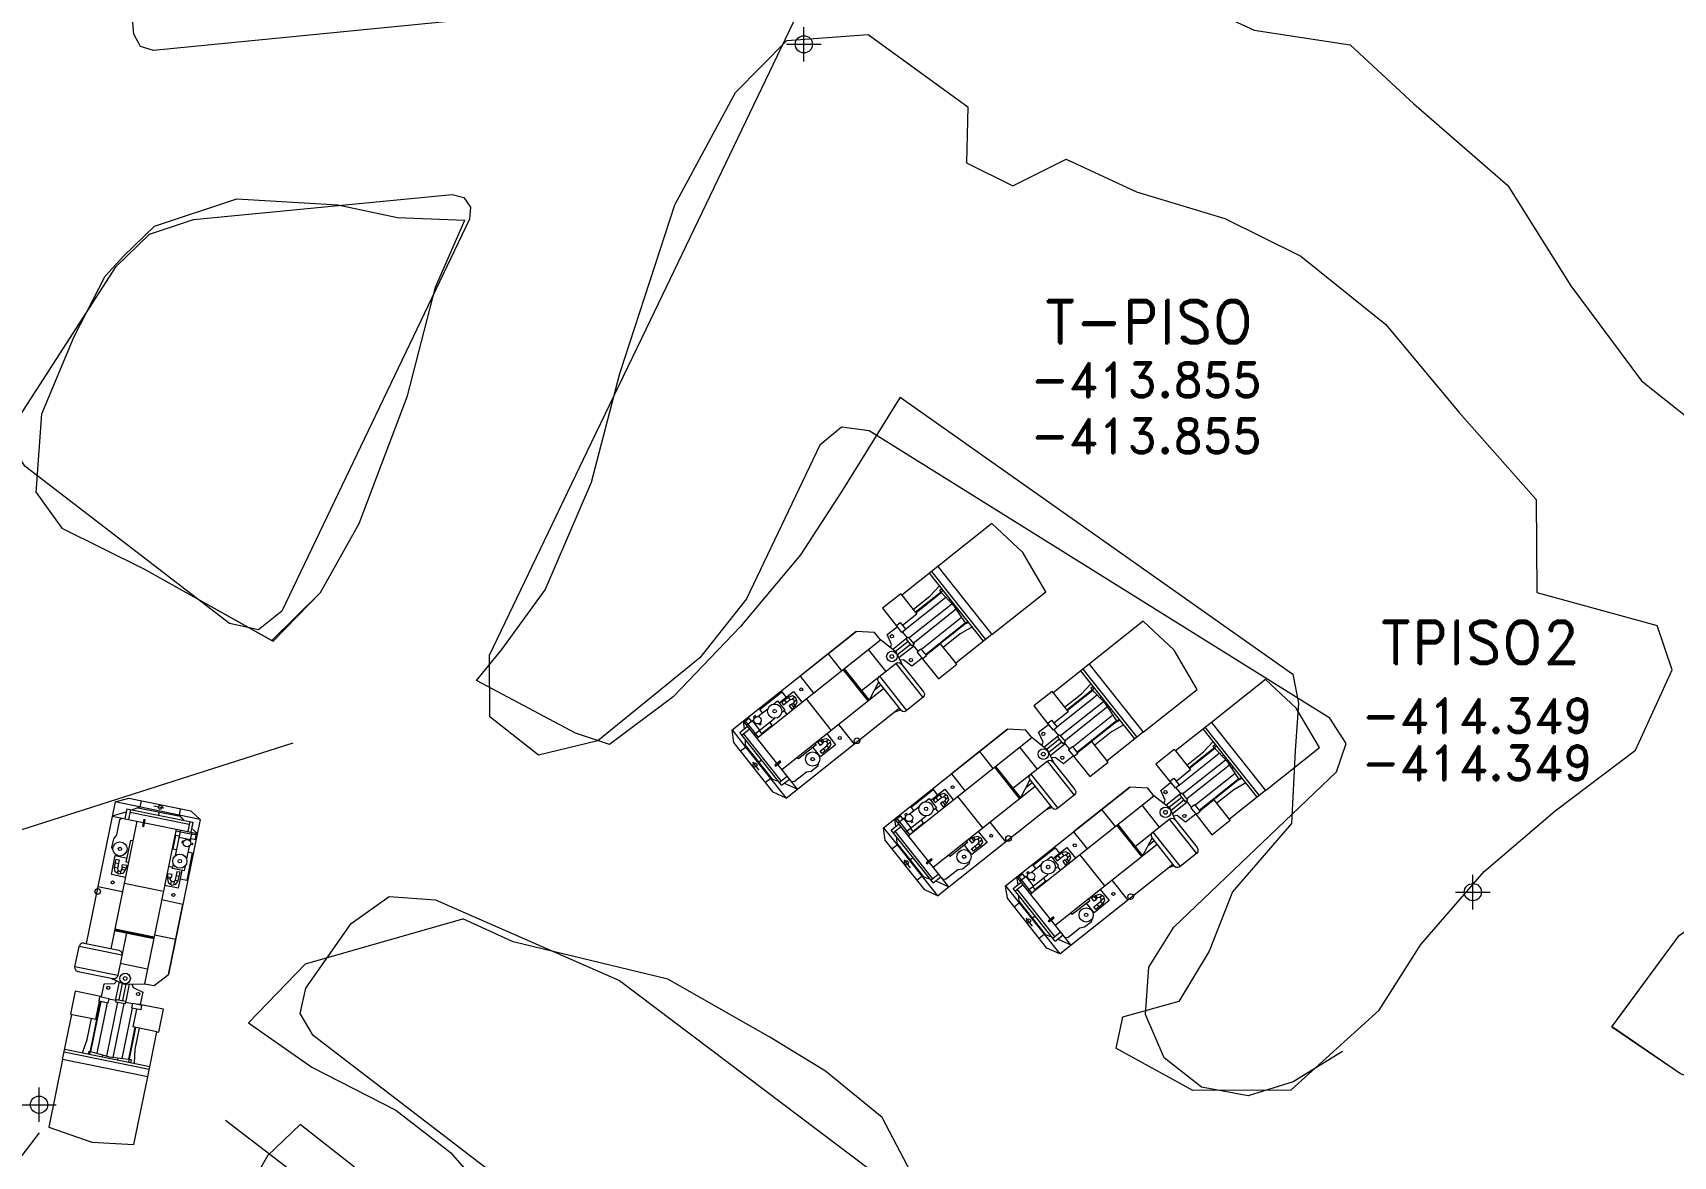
# Model space of a CAD drawing. Extents: x -47776 to 11079, y 0 to 10209.
# Drawn here: x 10656.77 to 10704.34, y 9805 to 9837.57 of the extents above; entities that cross this region are included whole.
import ezdxf
from ezdxf.enums import TextEntityAlignment as Align

# ---------------------------------------------------------------- set-up
doc = ezdxf.new("R2010")
doc.units = 0
doc.header["$MEASUREMENT"] = 0
doc.header["$PDMODE"] = 34
doc.header["$PDSIZE"] = 0.5
for name, color, linetype in [('CF-480-7855-EW-SCR', 226, 'Continuous'), ('PROYECTOS', 7, 'Continuous'), ('SCOPP-', 5, 'Continuous'), ('TALLER-480-6-FIC', 5, 'Continuous'), ('TALLER-480-6-SCR', 4, 'Continuous')]:
    doc.layers.add(name, color=color, linetype=linetype)
doc.styles.add('ROMAND', font='ROMAND.SHX')
doc.styles.add('ROMANS', font='ROMANS.SHX', dxfattribs={"width": 2.5})

# ---------------------------------------------------------------- blocks, each defined once
blk = doc.blocks.new('F2')
at = {"lineweight": 0}
blk.add_point((0, 0), dxfattribs=at)
at = {"lineweight": 0, "style": 'ROMAND'}
for tag, height, p in [('NOMBRE', 1.25, (0.201, 6.617)), ('CIELO', 1, (0.136, 4.616)), ('PISO', 1, (0.136, 3.247))]:
    blk.add_attdef(tag, text='', height=height, dxfattribs=at).set_placement(p, align=Align.CENTER)
at = {"lineweight": 0, "style": 'ROMANS', "flags": 1}
for tag, p in [('MINA', (-0.074, -3.255)), ('LOCALIZACION', (-0.074, -4.928)), ('ESTRUCTURA', (-0.074, -6.618)), ('NIVEL', (-0.074, -8.29)), ('OBRA', (-0.074, -10.121)), ('FECHA', (-0.074, -11.793)), ('ATRAS', (-0.074, -13.483)), ('TOPOGRAFO', (2.675, -15.297))]:
    blk.add_attdef(tag, text='', height=1.25, dxfattribs=at).set_placement(p, align=Align.CENTER)

msp = doc.modelspace()

# ---------------------------------------------------------------- linework, layer by layer
at = {"layer": 'CF-480-7855-EW-SCR', "color": 5, "linetype": 'Continuous', "lineweight": 0, "elevation": -411.022, "flags": 128}
msp.add_lwpolyline([(10683.883, 9835.416), (10683.845, 9833.797), (10685.187, 9833.127), (10686.738, 9833.902)], dxfattribs=at)
at = {"layer": 'CF-480-7855-EW-SCR', "color": 5, "linetype": 'Continuous', "lineweight": 0}
for points in [[(10689.417, 9838.929, -410.886), (10692.193, 9837.646, -410.666), (10694.978, 9837.222, -410.833), (10696.819, 9835.507, -410.6), (10699.549, 9833.143, -410.296), (10701.376, 9830.231, -410.382)], [(10689.417, 9838.929, -414.886), (10692.193, 9837.646, -414.666), (10694.978, 9837.222, -414.933), (10696.819, 9835.507, -414.7), (10699.549, 9833.143, -414.696), (10701.376, 9830.231, -414.882)], [(10680.996, 9837.516, -415.008), (10683.883, 9835.416, -415.022)], [(10680.996, 9837.516, -411.408), (10683.883, 9835.416, -411.022)], [(10686.738, 9833.902, -410.827), (10688.773, 9832.961, -410.666), (10691.341, 9832.183, -410.833), (10693.545, 9831.088, -410.6), (10696.012, 9829.11, -410.534)], [(10686.738, 9833.902, -414.827), (10688.773, 9832.961, -414.666), (10691.341, 9832.183, -414.933), (10693.545, 9831.088, -414.7), (10696.012, 9829.11, -414.734)], [(10701.376, 9830.231, -414.882), (10703.421, 9827.479, -415.034), (10704.839, 9826.353, -415.216), (10707.466, 9824.421, -415.263)], [(10701.376, 9830.231, -410.382), (10703.421, 9827.479, -411.234), (10704.839, 9826.353, -411.416), (10707.466, 9824.421, -410.963)], [(10696.012, 9829.11, -414.734), (10698.122, 9826.567, -414.882), (10700.366, 9824.039, -415.034), (10700.39, 9821.343, -415.216), (10703.88, 9820.384, -415.263)], [(10696.012, 9829.11, -410.534), (10698.122, 9826.567, -410.382), (10700.366, 9824.039, -411.234), (10700.39, 9821.343, -411.416), (10703.88, 9820.384, -410.963)], [(10693.253, 9806.919, -410.494), (10695.818, 9809.235, -410.833), (10697.023, 9811.139, -411.155), (10698.864, 9813.253, -411.212), (10700.916, 9815.012, -410.862), (10703.25, 9816.771, -411.224), (10704.314, 9819.099, -411.358), (10703.88, 9820.384, -410.963), (10703.88, 9820.384, -410.963)], [(10693.253, 9806.919, -415.494), (10695.818, 9809.235, -415.233), (10697.023, 9811.139, -415.355), (10698.864, 9813.253, -415.412), (10700.916, 9815.012, -415.562), (10703.25, 9816.771, -415.724), (10704.314, 9819.099, -415.758), (10703.88, 9820.384, -415.263), (10703.88, 9820.384, -415.263), (10703.88, 9820.384, -415.263)], [(10702.564, 9808.757, -413.145), (10704.513, 9811.397, -415.562), (10706.918, 9813.085, -415.724), (10708.969, 9814.42, -415.758), (10708.969, 9814.42, -415.758), (10708.969, 9814.42, -415.758)], [(10702.567, 9808.755, -408.85), (10702.571, 9808.759, -408.845), (10704.513, 9811.397, -410.862), (10706.918, 9813.085, -411.224), (10708.969, 9814.42, -411.358), (10708.969, 9814.42, -411.358), (10708.969, 9814.42, -411.358)], [(10702.564, 9808.757, -413.145), (10702.564, 9808.757, -413.145), (10704.554, 9807.4, -413.442), (10707.178, 9806.303, -413.575), (10710.205, 9805.743, -414.243), (10713.091, 9805.514, -414.288), (10715.315, 9805.909, -414.67), (10715.315, 9805.909, -414.67)], [(10702.571, 9808.759, -408.845), (10702.571, 9808.759, -408.845), (10704.554, 9807.4, -409.142), (10707.178, 9806.303, -409.775), (10710.205, 9805.743, -410.843), (10713.091, 9805.514, -410.688), (10715.315, 9805.909, -410.67), (10715.315, 9805.909, -410.67)]]:
    msp.add_polyline3d(points, dxfattribs=at)
at = {"layer": 'PROYECTOS', "color": 3, "linetype": 'Continuous', "lineweight": 0, "flags": 128}
for points in [[(10673.98, 9841.644), (10672.585, 9838.735), (10671.78, 9838.18), (10660.265, 9837.055), (10659.891, 9837.171), (10659.698, 9837.528), (10659.36, 9841.449), (10655.374, 9841.1), (10655.884, 9835.266), (10655.724, 9834.635), (10652.401, 9829.512), (10651.734, 9829.076), (10650.961, 9829.27), (10647.924, 9831.593), (10646.262, 9833.857), (10646.085, 9836.666), (10648.193, 9845.954), (10649.848, 9849.09), (10651.762, 9851.089), (10654.445, 9851.764), (10657.076, 9850.898)], [(10694.756, 9808.038), (10693.317, 9807.161), (10692.013, 9806.75), (10690.667, 9807.005), (10689.584, 9807.853), (10689.037, 9809.108), (10689.134, 9810.48), (10689.863, 9811.647), (10694.576, 9816.14), (10694.854, 9816.963), (10694.381, 9817.698), (10681.026, 9826.028), (10680.219, 9826.14), (10679.596, 9825.609), (10677.463, 9821.159), (10676.109, 9819.449), (10673.156, 9817.04), (10671.429, 9816.631), (10670.026, 9817.737), (10670.017, 9819.522), (10672.973, 9825.694), (10674.567, 9828.997), (10678.942, 9838.114)], [(10668.933, 9832.876), (10669.263, 9832.793), (10669.466, 9832.51), (10669.433, 9832.167), (10663.987, 9820.803), (10663.316, 9820.262), (10662.47, 9820.444), (10656.536, 9825), (10656.155, 9825.618), (10656.3, 9826.33), (10659.184, 9830.788), (10660.153, 9831.728), (10661.426, 9832.15), (10668.933, 9832.876)], [(10664.305, 9816.979), (10639.635, 9809.103)], [(10683.201, 9802.999), (10683.473, 9802.567), (10683.361, 9802.061), (10682.953, 9801.766), (10679.069, 9800.829), (10676.678, 9800.566), (10674.291, 9800.907), (10673.405, 9801.982), (10664.898, 9808.505), (10664.517, 9809.144), (10664.686, 9809.871), (10666, 9811.751), (10667.1, 9812.532), (10668.442, 9812.437), (10673.781, 9810.101), (10683.201, 9802.999)]]:
    msp.add_lwpolyline(points, dxfattribs=at)
at = {"layer": 'PROYECTOS', "color": 1, "linetype": 'Continuous', "lineweight": 0, "flags": 128}
msp.add_lwpolyline([(10651.489, 9798.539), (10656.964, 9805.682)], dxfattribs=at)
at = {"layer": 'SCOPP-', "color": 1, "linetype": 'Continuous', "lineweight": 0, "flags": 128}
for points in [[(10686.149, 9821.367), (10685.477, 9822.505), (10684.582, 9823.34), (10683.015, 9822.096), (10681.971, 9821.266), (10681.938, 9821.308), (10681.407, 9820.886), (10681.877, 9820.295), (10681.883, 9820.3), (10681.813, 9820.388), (10681.922, 9820.475), (10682.084, 9820.271), (10681.975, 9820.184), (10681.883, 9820.3)], [(10684.343, 9819.932), (10682.776, 9821.906)], [(10684.404, 9819.981), (10682.837, 9821.954)], [(10683.015, 9822.096), (10684.582, 9820.122), (10686.149, 9821.367)], [(10682.3, 9820.852), (10682.79, 9821.242), (10683.067, 9821.539)], [(10682.363, 9820.773), (10683.168, 9821.412)], [(10683.904, 9820.485), (10683.834, 9820.43), (10683.613, 9820.765), (10683.5, 9820.935), (10683.062, 9821.402), (10683.131, 9821.458)], [(10681.971, 9821.266), (10682.408, 9820.716), (10681.992, 9820.387)], [(10682.079, 9820.278), (10683.247, 9821.205)], [(10682.179, 9820.025), (10683.425, 9821.014)], [(10682.375, 9820.757), (10683.116, 9821.345)], [(10683.326, 9821.12), (10683.371, 9821.156)], [(10682.298, 9819.875), (10683.546, 9820.866)], [(10682.538, 9819.699), (10683.704, 9820.626)], [(10682.657, 9819.55), (10683.81, 9820.466)], [(10682.669, 9819.535), (10683.889, 9820.504)], [(10683.613, 9820.765), (10683.655, 9820.798)], [(10690.541, 9818.535), (10689.868, 9819.674), (10688.973, 9820.509), (10687.406, 9819.264), (10686.362, 9818.435), (10686.329, 9818.477), (10685.798, 9818.055), (10686.268, 9817.463), (10686.274, 9817.469), (10686.204, 9817.557), (10686.313, 9817.644), (10686.475, 9817.439), (10686.366, 9817.353), (10686.274, 9817.469)], [(10677.049, 9817.358), (10680.646, 9820.215)], [(10677.767, 9817.124), (10681.35, 9819.969)], [(10681.987, 9819.238), (10681.817, 9819.599), (10681.35, 9819.969), (10681.176, 9820.187), (10680.646, 9820.215), (10679.018, 9818.921)], [(10681.638, 9819.74), (10681.675, 9819.839), (10681.546, 9820.124), (10681.832, 9820.351)], [(10681.696, 9819.694), (10682.12, 9820.031)], [(10681.99, 9820.196), (10682.125, 9820.026), (10682.158, 9820.052), (10682.325, 9819.841), (10682.264, 9819.793), (10682.097, 9820.003), (10682.125, 9820.026)], [(10684.017, 9820.343), (10683.665, 9820.14), (10683.175, 9819.75)], [(10684.582, 9820.122), (10683.538, 9819.293)], [(10679.831, 9819.567), (10680.222, 9819.073)], [(10681.507, 9819.062), (10681.004, 9819.694)], [(10681.776, 9819.631), (10682.154, 9819.931), (10682.154, 9819.931)], [(10681.842, 9819.546), (10681.842, 9819.546), (10682.221, 9819.847)], [(10681.885, 9819.454), (10682.311, 9819.792)], [(10682.292, 9819.815), (10682.433, 9819.638)], [(10682.418, 9819.627), (10682.527, 9819.713), (10682.689, 9819.509), (10682.58, 9819.422), (10682.418, 9819.627)], [(10682.569, 9819.436), (10682.563, 9819.431), (10683.033, 9818.839), (10683.564, 9819.261), (10683.094, 9819.852), (10682.678, 9819.523)], [(10680.274, 9819.115), (10680.996, 9818.206)], [(10680.996, 9818.206), (10680.274, 9819.115)], [(10680.3, 9819.135), (10681.022, 9818.226)], [(10681.022, 9818.226), (10680.3, 9819.135)], [(10680.802, 9818.502), (10681.793, 9819.289), (10682.581, 9818.297)], [(10681.793, 9819.289), (10681.85, 9819.314), (10681.912, 9819.307), (10681.962, 9819.27)], [(10681.916, 9819.388), (10682.023, 9819.402), (10682.266, 9819.215), (10682.56, 9819.448)], [(10681.962, 9819.27), (10682.601, 9818.465)], [(10688.734, 9817.101), (10687.167, 9819.074)], [(10688.795, 9817.149), (10687.228, 9819.123)], [(10687.406, 9819.264), (10688.973, 9817.291), (10690.541, 9818.535)], [(10678.489, 9816.215), (10681.444, 9818.562)], [(10679.018, 9818.921), (10679.41, 9818.428)], [(10681.297, 9818.746), (10681.02, 9818.224)], [(10681.181, 9818.526), (10681.36, 9818.668)], [(10681.3, 9818.744), (10681.275, 9818.801), (10681.282, 9818.863), (10681.319, 9818.913)], [(10681.938, 9817.94), (10681.3, 9818.744)], [(10681.319, 9818.913), (10682.107, 9817.92)], [(10686.691, 9818.021), (10687.181, 9818.41), (10687.458, 9818.707)], [(10686.754, 9817.942), (10687.559, 9818.581)], [(10688.295, 9817.653), (10688.226, 9817.598), (10688.004, 9817.933), (10687.891, 9818.104), (10687.453, 9818.571), (10687.523, 9818.626)], [(10694.083, 9816.85), (10693.411, 9817.988), (10692.516, 9818.823), (10690.949, 9817.578), (10689.905, 9816.749), (10689.871, 9816.791), (10689.34, 9816.369), (10689.81, 9815.777), (10689.817, 9815.783), (10689.747, 9815.871), (10689.856, 9815.958), (10690.018, 9815.754), (10689.909, 9815.667), (10689.817, 9815.783)], [(10677.85, 9817.953), (10678.488, 9818.46), (10678.612, 9818.304)], [(10678.248, 9818.107), (10678.369, 9818.203), (10678.582, 9817.934), (10678.483, 9817.855)], [(10678.414, 9818.146), (10678.825, 9818.473), (10679.073, 9818.161)], [(10678.837, 9818.025), (10678.88, 9818.059), (10678.94, 9818.166), (10678.906, 9818.284), (10678.799, 9818.344), (10678.681, 9818.31), (10678.486, 9818.155), (10678.543, 9818.084)], [(10678.543, 9818.084), (10678.737, 9818.239), (10678.788, 9818.253), (10678.835, 9818.228), (10678.849, 9818.176), (10678.823, 9818.13), (10678.781, 9818.096)], [(10678.631, 9818.155), (10678.575, 9818.226)], [(10678.737, 9818.239), (10678.681, 9818.31)], [(10678.704, 9818.058), (10678.782, 9817.96), (10678.847, 9818.012), (10678.77, 9818.11), (10678.704, 9818.058)], [(10678.791, 9818.253), (10678.871, 9818.316)], [(10678.823, 9818.13), (10678.88, 9818.059)], [(10678.85, 9818.184), (10678.928, 9818.246)], [(10679.926, 9817.356), (10679.204, 9818.265)], [(10682.581, 9818.297), (10682.107, 9817.92)], [(10682.601, 9818.465), (10682.625, 9818.408), (10682.618, 9818.347), (10682.581, 9818.297)], [(10686.362, 9818.435), (10686.799, 9817.885), (10686.383, 9817.555)], [(10686.47, 9817.446), (10687.638, 9818.374)], [(10686.571, 9817.194), (10687.816, 9818.183)], [(10686.766, 9817.926), (10687.507, 9818.514)], [(10687.717, 9818.289), (10687.762, 9818.325)], [(10678.943, 9815.644), (10677.375, 9817.617)], [(10677.407, 9817.394), (10677.375, 9817.617)], [(10677.807, 9817.156), (10677.47, 9817.581), (10677.375, 9817.617)], [(10677.396, 9817.592), (10677.538, 9817.705)], [(10677.854, 9817.355), (10677.64, 9817.624), (10677.474, 9817.493)], [(10677.617, 9817.606), (10677.518, 9817.73)], [(10677.64, 9817.624), (10677.683, 9817.658)], [(10677.701, 9817.7), (10677.667, 9817.743), (10677.706, 9817.774), (10677.738, 9817.733)], [(10677.688, 9817.223), (10678.285, 9817.697)], [(10677.793, 9817.746), (10678.092, 9817.983)], [(10677.929, 9817.854), (10677.83, 9817.978)], [(10677.831, 9817.337), (10677.898, 9817.252), (10678.21, 9817.499), (10678.143, 9817.584)], [(10678.554, 9817.911), (10678.633, 9817.811)], [(10678.616, 9815.384), (10681.898, 9817.991)], [(10681.938, 9817.94), (10681.746, 9817.869)], [(10681.938, 9817.94), (10681.988, 9817.903), (10682.05, 9817.895), (10682.107, 9817.92)], [(10686.689, 9817.044), (10687.937, 9818.034)], [(10686.929, 9816.868), (10688.096, 9817.794)], [(10687.048, 9816.718), (10688.201, 9817.634)], [(10687.06, 9816.703), (10688.28, 9817.672)], [(10688.004, 9817.933), (10688.046, 9817.967)], [(10690.949, 9817.578), (10692.516, 9815.605), (10694.083, 9816.85)], [(10678.616, 9815.384), (10678.244, 9815.555), (10677.1, 9816.996), (10677.049, 9817.358), (10677.441, 9816.864), (10678.616, 9815.384)], [(10677.269, 9817.285), (10677.496, 9817.465)], [(10678.485, 9815.754), (10677.269, 9817.285)], [(10677.327, 9817.212), (10677.554, 9817.392)], [(10678.474, 9815.886), (10677.384, 9817.257)], [(10677.828, 9817.54), (10677.857, 9817.503), (10677.896, 9817.534), (10677.869, 9817.568)], [(10679.794, 9817.252), (10680.052, 9816.928), (10679.612, 9816.579), (10679.395, 9816.853)], [(10679.614, 9817.047), (10679.657, 9817.081), (10679.775, 9817.115), (10679.882, 9817.055), (10679.915, 9816.937), (10679.856, 9816.83), (10679.661, 9816.675), (10679.605, 9816.746)], [(10680.131, 9817.519), (10680.585, 9816.948)], [(10681.44, 9814.526), (10685.037, 9817.383)], [(10682.158, 9814.292), (10685.741, 9817.137)], [(10686.378, 9816.407), (10686.208, 9816.767), (10685.741, 9817.137), (10685.567, 9817.356), (10685.037, 9817.383), (10683.409, 9816.09)], [(10686.029, 9816.909), (10686.066, 9817.008), (10685.937, 9817.293), (10686.223, 9817.52)], [(10686.087, 9816.863), (10686.511, 9817.2)], [(10686.167, 9816.8), (10686.545, 9817.1), (10686.545, 9817.1)], [(10686.381, 9817.364), (10686.516, 9817.194), (10686.549, 9817.221), (10686.716, 9817.01), (10686.655, 9816.961), (10686.488, 9817.172), (10686.516, 9817.194)], [(10688.408, 9817.511), (10688.056, 9817.308), (10687.566, 9816.919)], [(10688.973, 9817.291), (10687.929, 9816.462)], [(10692.277, 9815.415), (10690.71, 9817.388)], [(10692.338, 9815.464), (10690.771, 9817.437)], [(10677.296, 9816.749), (10677.441, 9816.864)], [(10677.441, 9816.864), (10677.433, 9817.079)], [(10678.216, 9815.937), (10677.439, 9816.916)], [(10679.449, 9816.977), (10679.488, 9816.927), (10678.979, 9816.523), (10678.939, 9816.573)], [(10679.616, 9816.91), (10679.539, 9817.008), (10679.604, 9817.06), (10679.681, 9816.962), (10679.616, 9816.91)], [(10679.605, 9816.746), (10679.799, 9816.901), (10679.825, 9816.947), (10679.811, 9816.998), (10679.764, 9817.024), (10679.713, 9817.01), (10679.67, 9816.976)], [(10679.713, 9817.01), (10679.657, 9817.081)], [(10679.694, 9816.817), (10679.75, 9816.746)], [(10679.772, 9817.023), (10679.85, 9817.085)], [(10679.799, 9816.901), (10679.856, 9816.83)], [(10679.826, 9816.95), (10679.906, 9817.014)], [(10684.222, 9816.735), (10684.614, 9816.242)], [(10685.898, 9816.23), (10685.395, 9816.863)], [(10686.233, 9816.714), (10686.233, 9816.714), (10686.612, 9817.015)], [(10686.276, 9816.622), (10686.702, 9816.96)], [(10686.683, 9816.983), (10686.824, 9816.807)], [(10686.809, 9816.795), (10686.918, 9816.882), (10687.08, 9816.678), (10686.971, 9816.591), (10686.809, 9816.795)], [(10686.96, 9816.605), (10686.954, 9816.599), (10687.424, 9816.007), (10687.955, 9816.429), (10687.485, 9817.021), (10687.069, 9816.691)], [(10689.905, 9816.749), (10690.341, 9816.199), (10689.926, 9815.869)], [(10690.013, 9815.76), (10691.18, 9816.688)], [(10690.233, 9816.335), (10690.724, 9816.724), (10691.001, 9817.021)], [(10690.296, 9816.256), (10691.101, 9816.895)], [(10690.309, 9816.24), (10691.049, 9816.828)], [(10691.838, 9815.968), (10691.768, 9815.912), (10691.546, 9816.247), (10691.433, 9816.418), (10690.996, 9816.885), (10691.065, 9816.94)], [(10691.26, 9816.603), (10691.305, 9816.639)], [(10677.832, 9816.191), (10677.648, 9816.423)], [(10677.826, 9816.429), (10677.901, 9816.489)], [(10678.304, 9816.31), (10678.459, 9816.433), (10678.439, 9816.459), (10678.284, 9816.336), (10678.304, 9816.31)], [(10678.76, 9815.873), (10678.851, 9815.863), (10679.202, 9816.141), (10679.341, 9816.167), (10679.542, 9816.327), (10679.563, 9816.41)], [(10685.387, 9815.374), (10684.665, 9816.283)], [(10684.665, 9816.283), (10685.387, 9815.374)], [(10685.413, 9815.395), (10684.691, 9816.304)], [(10684.691, 9816.304), (10685.413, 9815.395)], [(10685.193, 9815.671), (10686.184, 9816.458), (10686.972, 9815.465)], [(10686.184, 9816.458), (10686.241, 9816.482), (10686.303, 9816.475), (10686.353, 9816.438)], [(10686.307, 9816.556), (10686.414, 9816.57), (10686.657, 9816.383), (10686.951, 9816.617)], [(10686.353, 9816.438), (10686.992, 9815.634)], [(10690.113, 9815.508), (10691.359, 9816.497)], [(10690.232, 9815.358), (10691.479, 9816.348)], [(10691.546, 9816.247), (10691.589, 9816.281)], [(10678.017, 9815.841), (10678.162, 9815.956)], [(10678.162, 9815.956), (10678.386, 9815.878)], [(10678.417, 9815.84), (10678.644, 9816.02)], [(10678.485, 9815.754), (10678.712, 9815.934)], [(10678.571, 9815.814), (10678.943, 9815.644)], [(10682.88, 9813.384), (10685.835, 9815.731)], [(10683.409, 9816.09), (10683.801, 9815.597)], [(10684.983, 9812.841), (10688.58, 9815.697)], [(10685.688, 9815.914), (10685.412, 9815.393)], [(10685.572, 9815.694), (10685.751, 9815.836)], [(10685.691, 9815.913), (10685.666, 9815.97), (10685.673, 9816.031), (10685.71, 9816.081)], [(10686.329, 9815.108), (10685.691, 9815.913)], [(10685.71, 9816.081), (10686.498, 9815.089)], [(10689.921, 9814.721), (10689.75, 9815.081), (10689.283, 9815.451), (10689.11, 9815.67), (10688.58, 9815.697), (10686.952, 9814.404)], [(10689.572, 9815.223), (10689.609, 9815.322), (10689.48, 9815.607), (10689.765, 9815.834)], [(10689.923, 9815.679), (10690.059, 9815.509), (10690.092, 9815.535), (10690.259, 9815.324), (10690.198, 9815.275), (10690.03, 9815.486), (10690.059, 9815.509)], [(10690.472, 9815.182), (10691.638, 9816.109)], [(10690.591, 9815.033), (10691.744, 9815.949)], [(10690.603, 9815.017), (10691.823, 9815.986)], [(10691.951, 9815.825), (10691.599, 9815.622), (10691.109, 9815.233)], [(10659.155, 9815.271), (10658.317, 9811.165)], [(10659.155, 9815.271), (10659.55, 9815.38), (10661.353, 9815.012), (10661.624, 9814.767), (10661.007, 9814.893), (10659.155, 9815.271)], [(10659.907, 9815.307), (10659.87, 9815.125)], [(10682.241, 9815.121), (10682.879, 9815.628), (10683.003, 9815.472)], [(10682.639, 9815.275), (10682.76, 9815.371), (10682.973, 9815.102), (10682.874, 9815.023)], [(10682.805, 9815.315), (10683.216, 9815.641), (10683.464, 9815.329)], [(10683.228, 9815.193), (10683.271, 9815.227), (10683.331, 9815.335), (10683.297, 9815.453), (10683.19, 9815.512), (10683.072, 9815.479), (10682.877, 9815.324), (10682.934, 9815.253)], [(10682.934, 9815.253), (10683.128, 9815.407), (10683.179, 9815.422), (10683.226, 9815.396), (10683.24, 9815.345), (10683.215, 9815.299), (10683.172, 9815.265)], [(10683.023, 9815.324), (10682.966, 9815.395)], [(10683.128, 9815.407), (10683.072, 9815.479)], [(10683.096, 9815.227), (10683.173, 9815.129), (10683.238, 9815.181), (10683.161, 9815.279), (10683.096, 9815.227)], [(10683.182, 9815.422), (10683.262, 9815.485)], [(10683.215, 9815.299), (10683.271, 9815.227)], [(10683.241, 9815.353), (10683.319, 9815.415)], [(10684.317, 9814.525), (10683.595, 9815.433)], [(10685.701, 9812.607), (10689.283, 9815.451)], [(10686.972, 9815.465), (10686.498, 9815.089)], [(10686.992, 9815.634), (10687.016, 9815.577), (10687.009, 9815.515), (10686.972, 9815.465)], [(10689.63, 9815.177), (10690.054, 9815.514)], [(10689.71, 9815.114), (10690.088, 9815.414), (10690.088, 9815.414)], [(10689.775, 9815.028), (10689.775, 9815.028), (10690.155, 9815.33)], [(10689.819, 9814.936), (10690.244, 9815.274)], [(10690.226, 9815.298), (10690.366, 9815.121)], [(10690.352, 9815.109), (10690.461, 9815.196), (10690.623, 9814.992), (10690.514, 9814.905), (10690.352, 9815.109)], [(10690.503, 9814.919), (10690.496, 9814.913), (10690.966, 9814.322), (10691.498, 9814.743), (10691.028, 9815.335), (10690.612, 9815.005)], [(10692.516, 9815.605), (10691.472, 9814.776)], [(10659.787, 9814.717), (10659.032, 9811.019)], [(10659.359, 9814.804), (10659.283, 9814.754), (10659.193, 9814.315), (10659.103, 9814.206), (10659.052, 9813.954), (10659.089, 9813.877)], [(10659.466, 9814.971), (10659.072, 9814.863)], [(10659.072, 9814.863), (10661.541, 9814.359)], [(10659.494, 9815.073), (10659.436, 9814.789)], [(10659.494, 9815.073), (10661.409, 9814.682)], [(10659.601, 9815.051), (10659.543, 9814.767)], [(10659.586, 9814.979), (10661.303, 9814.628)], [(10659.87, 9815.125), (10659.649, 9815.041)], [(10659.817, 9815.105), (10661.042, 9814.855)], [(10659.989, 9814.763), (10659.95, 9814.569), (10659.982, 9814.563), (10660.021, 9814.756), (10659.989, 9814.763)], [(10660.274, 9815.157), (10660.565, 9815.098)], [(10660.433, 9814.979), (10660.413, 9814.885)], [(10661.624, 9814.767), (10660.705, 9810.266)], [(10661.044, 9815.075), (10661.007, 9814.893)], [(10661.007, 9814.893), (10661.151, 9814.734)], [(10682.199, 9814.324), (10681.861, 9814.749), (10681.766, 9814.786)], [(10681.798, 9814.562), (10681.766, 9814.786)], [(10683.334, 9812.812), (10681.766, 9814.786)], [(10681.787, 9814.76), (10681.929, 9814.874)], [(10682.245, 9814.523), (10682.031, 9814.793), (10681.865, 9814.661)], [(10682.008, 9814.774), (10681.909, 9814.899)], [(10682.031, 9814.793), (10682.074, 9814.827)], [(10682.092, 9814.869), (10682.058, 9814.911), (10682.097, 9814.942), (10682.129, 9814.902)], [(10682.079, 9814.392), (10682.676, 9814.866)], [(10682.184, 9814.915), (10682.483, 9815.152)], [(10682.219, 9814.708), (10682.248, 9814.672), (10682.287, 9814.703), (10682.26, 9814.737)], [(10682.32, 9815.022), (10682.221, 9815.147)], [(10682.222, 9814.505), (10682.289, 9814.42), (10682.601, 9814.668), (10682.534, 9814.753)], [(10682.945, 9815.08), (10683.024, 9814.98)], [(10683.007, 9812.553), (10686.289, 9815.159)], [(10686.329, 9815.108), (10686.137, 9815.037)], [(10686.329, 9815.108), (10686.38, 9815.071), (10686.442, 9815.064), (10686.498, 9815.089)], [(10687.765, 9815.05), (10688.156, 9814.556)], [(10688.736, 9813.985), (10689.727, 9814.772), (10690.515, 9813.78)], [(10689.441, 9814.544), (10688.938, 9815.177)], [(10689.727, 9814.772), (10689.784, 9814.797), (10689.846, 9814.79), (10689.896, 9814.753)], [(10689.85, 9814.87), (10689.956, 9814.884), (10690.2, 9814.698), (10690.494, 9814.931)], [(10689.896, 9814.753), (10690.534, 9813.948)], [(10660.924, 9814.485), (10660.008, 9810.003)], [(10661.012, 9814.281), (10660.906, 9814.303), (10660.826, 9813.912), (10660.932, 9813.891)], [(10661.048, 9814.459), (10660.896, 9813.713)], [(10660.913, 9814.434), (10661.445, 9814.326), (10661.541, 9814.359)], [(10661.006, 9814.252), (10661.343, 9814.183), (10661.385, 9814.391)], [(10661.317, 9814.7), (10661.259, 9814.416)], [(10661.409, 9814.682), (10661.351, 9814.398)], [(10661.373, 9814.51), (10661.541, 9814.359)], [(10661.509, 9814.365), (10661.473, 9814.187)], [(10683.007, 9812.553), (10682.635, 9812.724), (10681.491, 9814.165), (10681.44, 9814.526), (10681.832, 9814.033), (10683.007, 9812.553)], [(10681.66, 9814.453), (10681.887, 9814.633)], [(10682.876, 9812.923), (10681.66, 9814.453)], [(10681.718, 9814.38), (10681.945, 9814.561)], [(10682.865, 9813.054), (10681.776, 9814.426)], [(10681.832, 9814.033), (10681.824, 9814.247)], [(10684.186, 9814.42), (10684.443, 9814.097), (10684.003, 9813.747), (10683.786, 9814.021)], [(10684.005, 9814.216), (10684.048, 9814.249), (10684.166, 9814.283), (10684.273, 9814.223), (10684.307, 9814.105), (10684.247, 9813.998), (10684.052, 9813.844), (10683.996, 9813.915)], [(10684.104, 9814.178), (10684.048, 9814.249)], [(10684.163, 9814.191), (10684.241, 9814.254)], [(10684.522, 9814.688), (10684.976, 9814.116)], [(10686.952, 9814.404), (10687.343, 9813.911)], [(10688.93, 9813.689), (10688.208, 9814.597)], [(10688.208, 9814.597), (10688.93, 9813.689)], [(10688.955, 9813.709), (10688.234, 9814.618)], [(10688.234, 9814.618), (10688.955, 9813.709)], [(10689.233, 9814.227), (10689.209, 9814.284), (10689.216, 9814.345), (10689.253, 9814.395)], [(10689.253, 9814.395), (10690.041, 9813.403)], [(10659.542, 9813.516), (10659.479, 9813.529), (10659.609, 9814.166), (10659.672, 9814.154)], [(10661.393, 9813.796), (10661.23, 9812.998), (10661.035, 9813.038)], [(10661.144, 9814.127), (10661.099, 9814.136), (10661.089, 9814.088), (10661.132, 9814.079)], [(10661.304, 9813.991), (10661.227, 9813.617)], [(10661.269, 9813.822), (10661.425, 9813.79)], [(10661.343, 9814.183), (10661.332, 9814.129)], [(10661.345, 9814.086), (10661.398, 9814.075), (10661.388, 9814.026), (10661.338, 9814.037)], [(10661.349, 9814.212), (10661.505, 9814.18)], [(10681.687, 9813.918), (10681.832, 9814.033)], [(10682.607, 9813.106), (10681.83, 9814.085)], [(10683.84, 9814.146), (10683.879, 9814.096), (10683.37, 9813.691), (10683.33, 9813.741)], [(10684.007, 9814.079), (10683.93, 9814.176), (10683.995, 9814.228), (10684.072, 9814.13), (10684.007, 9814.079)], [(10683.996, 9813.915), (10684.19, 9814.069), (10684.216, 9814.116), (10684.202, 9814.167), (10684.155, 9814.193), (10684.104, 9814.178), (10684.061, 9814.144)], [(10684.085, 9813.986), (10684.141, 9813.914)], [(10684.19, 9814.069), (10684.247, 9813.998)], [(10684.217, 9814.119), (10684.297, 9814.182)], [(10685.784, 9813.436), (10686.422, 9813.942), (10686.546, 9813.787)], [(10686.347, 9813.629), (10686.759, 9813.956), (10687.007, 9813.643)], [(10686.771, 9813.508), (10686.814, 9813.542), (10686.873, 9813.649), (10686.84, 9813.767), (10686.732, 9813.826), (10686.614, 9813.793), (10686.42, 9813.638), (10686.476, 9813.567)], [(10686.423, 9811.698), (10689.378, 9814.045)], [(10686.671, 9813.722), (10686.614, 9813.793)], [(10686.725, 9813.736), (10686.805, 9813.799)], [(10689.231, 9814.229), (10688.954, 9813.707)], [(10689.115, 9814.008), (10689.294, 9814.151)], [(10689.872, 9813.422), (10689.233, 9814.227)], [(10690.515, 9813.78), (10690.041, 9813.403)], [(10690.534, 9813.948), (10690.559, 9813.891), (10690.552, 9813.829), (10690.515, 9813.78)], [(10659.453, 9813.083), (10659.048, 9813.166), (10659.16, 9813.716), (10659.503, 9813.646)], [(10659.46, 9813.357), (10659.449, 9813.303), (10659.38, 9813.201), (10659.26, 9813.178), (10659.158, 9813.247), (10659.135, 9813.368), (10659.185, 9813.611), (10659.274, 9813.593)], [(10659.224, 9813.349), (10659.135, 9813.368)], [(10659.251, 9813.481), (10659.162, 9813.5)], [(10659.235, 9813.295), (10659.215, 9813.195)], [(10659.274, 9813.593), (10659.224, 9813.349), (10659.234, 9813.297), (10659.278, 9813.267), (10659.33, 9813.277), (10659.36, 9813.321), (10659.371, 9813.375)], [(10659.37, 9813.46), (10659.492, 9813.435), (10659.476, 9813.353), (10659.353, 9813.378), (10659.37, 9813.46)], [(10659.36, 9813.321), (10659.449, 9813.303)], [(10660.827, 9813.376), (10660.702, 9813.401)], [(10661.188, 9813.423), (10661.157, 9813.272), (10660.82, 9813.34), (10660.845, 9813.465)], [(10682.224, 9813.36), (10682.039, 9813.592)], [(10682.217, 9813.598), (10682.292, 9813.658)], [(10682.696, 9813.479), (10682.85, 9813.601), (10682.83, 9813.627), (10682.675, 9813.505), (10682.696, 9813.479)], [(10683.151, 9813.042), (10683.242, 9813.031), (10683.593, 9813.31), (10683.732, 9813.336), (10683.933, 9813.496), (10683.954, 9813.578)], [(10685.727, 9813.229), (10686.026, 9813.466)], [(10685.863, 9813.336), (10685.764, 9813.461)], [(10686.181, 9813.59), (10686.302, 9813.686), (10686.516, 9813.416), (10686.417, 9813.337)], [(10686.476, 9813.567), (10686.671, 9813.722), (10686.722, 9813.736), (10686.769, 9813.71), (10686.783, 9813.659), (10686.757, 9813.613), (10686.715, 9813.579)], [(10686.488, 9813.394), (10686.567, 9813.294)], [(10686.565, 9813.638), (10686.509, 9813.709)], [(10686.55, 9810.867), (10689.832, 9813.473)], [(10686.638, 9813.541), (10686.716, 9813.443), (10686.781, 9813.495), (10686.704, 9813.593), (10686.638, 9813.541)], [(10686.757, 9813.613), (10686.814, 9813.542)], [(10686.784, 9813.667), (10686.862, 9813.729)], [(10687.859, 9812.839), (10687.138, 9813.747)], [(10689.872, 9813.422), (10689.68, 9813.352)], [(10689.872, 9813.422), (10689.922, 9813.385), (10689.984, 9813.378), (10690.041, 9813.403)], [(10659.323, 9813.273), (10659.303, 9813.175)], [(10659.42, 9812.919), (10660.557, 9812.687)], [(10661.086, 9813.286), (10660.981, 9812.772), (10660.59, 9812.851)], [(10660.806, 9813.166), (10660.684, 9813.192), (10660.668, 9813.11), (10660.79, 9813.085), (10660.806, 9813.166)], [(10660.683, 9813.107), (10660.672, 9813.053), (10660.696, 9812.933), (10660.797, 9812.864), (10660.918, 9812.887), (10660.987, 9812.989), (10661.036, 9813.232), (10660.947, 9813.251)], [(10660.761, 9813.035), (10660.672, 9813.053)], [(10660.776, 9812.977), (10660.756, 9812.879)], [(10660.947, 9813.251), (10660.898, 9813.007), (10660.868, 9812.963), (10660.816, 9812.953), (10660.772, 9812.983), (10660.761, 9813.035), (10660.772, 9813.089)], [(10660.865, 9812.962), (10660.845, 9812.862)], [(10660.898, 9813.007), (10660.987, 9812.989)], [(10660.925, 9813.139), (10661.014, 9813.121)], [(10682.408, 9813.009), (10682.553, 9813.124)], [(10682.553, 9813.124), (10682.777, 9813.047)], [(10682.808, 9813.009), (10683.035, 9813.189)], [(10682.876, 9812.923), (10683.103, 9813.103)], [(10682.962, 9812.983), (10683.334, 9812.812)], [(10686.55, 9810.867), (10686.178, 9811.038), (10685.034, 9812.479), (10684.983, 9812.841), (10685.375, 9812.347), (10686.55, 9810.867)], [(10685.203, 9812.767), (10685.43, 9812.948)], [(10685.261, 9812.695), (10685.488, 9812.875)], [(10685.741, 9812.638), (10685.404, 9813.063), (10685.309, 9813.1)], [(10685.341, 9812.877), (10685.309, 9813.1)], [(10686.876, 9811.126), (10685.309, 9813.1)], [(10685.329, 9813.075), (10685.472, 9813.188)], [(10685.788, 9812.838), (10685.574, 9813.107), (10685.408, 9812.975)], [(10685.551, 9813.089), (10685.452, 9813.213)], [(10685.574, 9813.107), (10685.617, 9813.141)], [(10685.635, 9813.183), (10685.601, 9813.225), (10685.64, 9813.256), (10685.672, 9813.216)], [(10685.622, 9812.706), (10686.218, 9813.18)], [(10685.762, 9813.022), (10685.791, 9812.986), (10685.83, 9813.017), (10685.803, 9813.051)], [(10685.764, 9812.819), (10685.832, 9812.734), (10686.144, 9812.982), (10686.077, 9813.067)], [(10688.065, 9813.002), (10688.519, 9812.431)], [(10659.367, 9812.662), (10658.652, 9812.808)], [(10661.121, 9812.304), (10660.504, 9812.43)], [(10686.419, 9811.237), (10685.203, 9812.767)], [(10685.23, 9812.232), (10685.375, 9812.347)], [(10686.408, 9811.368), (10685.318, 9812.74)], [(10685.375, 9812.347), (10685.367, 9812.562)], [(10686.15, 9811.42), (10685.373, 9812.399)], [(10687.382, 9812.46), (10687.422, 9812.41), (10686.913, 9812.005), (10686.873, 9812.055)], [(10687.728, 9812.735), (10687.985, 9812.411), (10687.546, 9812.062), (10687.328, 9812.335)], [(10687.55, 9812.393), (10687.472, 9812.491), (10687.538, 9812.542), (10687.615, 9812.445), (10687.55, 9812.393)], [(10687.548, 9812.53), (10687.59, 9812.564), (10687.708, 9812.597), (10687.816, 9812.538), (10687.849, 9812.42), (10687.79, 9812.312), (10687.595, 9812.158), (10687.539, 9812.229)], [(10687.539, 9812.229), (10687.733, 9812.384), (10687.759, 9812.43), (10687.745, 9812.481), (10687.698, 9812.507), (10687.647, 9812.492), (10687.604, 9812.459)], [(10687.647, 9812.492), (10687.59, 9812.564)], [(10687.706, 9812.506), (10687.784, 9812.568)], [(10687.733, 9812.384), (10687.79, 9812.312)], [(10687.759, 9812.433), (10687.839, 9812.496)], [(10659.051, 9810.153), (10659.413, 9809.986), (10660.008, 9810.003), (10660.282, 9809.947), (10660.705, 9810.266), (10661.121, 9812.304)], [(10685.766, 9811.674), (10685.582, 9811.906)], [(10685.759, 9811.912), (10685.835, 9811.972)], [(10686.238, 9811.793), (10686.393, 9811.916), (10686.372, 9811.941), (10686.218, 9811.819), (10686.238, 9811.793)], [(10686.694, 9811.356), (10686.785, 9811.345), (10687.136, 9811.624), (10687.274, 9811.65), (10687.476, 9811.81), (10687.497, 9811.892)], [(10687.628, 9812.3), (10687.684, 9812.229)], [(10659.485, 9811.478), (10659.232, 9810.238), (10657.99, 9810.492)], [(10660.276, 9811.316), (10659.14, 9811.548)], [(10659.14, 9811.548), (10660.276, 9811.316)], [(10660.283, 9811.348), (10659.146, 9811.581)], [(10659.146, 9811.581), (10660.283, 9811.348)], [(10660.914, 9811.287), (10660.296, 9811.413)], [(10685.951, 9811.323), (10686.096, 9811.439)], [(10686.096, 9811.439), (10686.32, 9811.361)], [(10686.35, 9811.323), (10686.577, 9811.503)], [(10686.419, 9811.237), (10686.646, 9811.417)], [(10657.99, 9810.492), (10658.111, 9811.085)], [(10658.253, 9811.179), (10658.191, 9811.175), (10658.139, 9811.14), (10658.111, 9811.085)], [(10659.353, 9810.831), (10658.111, 9811.085)], [(10658.253, 9811.179), (10659.259, 9810.973)], [(10659.259, 9810.973), (10659.315, 9810.945), (10659.349, 9810.893), (10659.353, 9810.831)], [(10686.505, 9811.297), (10686.876, 9811.126)], [(10658.084, 9810.35), (10658.028, 9810.378), (10657.994, 9810.43), (10657.99, 9810.492)], [(10659.305, 9810.596), (10660.096, 9810.435)], [(10659.09, 9810.145), (10658.084, 9810.35)], [(10659.201, 9810.084), (10659.128, 9810.004), (10658.822, 9809.991), (10658.746, 9809.624)], [(10659.232, 9810.238), (10659.204, 9810.182), (10659.152, 9810.148), (10659.09, 9810.145)], [(10659.267, 9810.053), (10659.158, 9809.521)], [(10659.359, 9810.01), (10659.359, 9810.01), (10659.263, 9809.536)], [(10659.465, 9809.987), (10659.368, 9809.514), (10659.368, 9809.514)], [(10659.566, 9809.99), (10659.458, 9809.459)], [(10659.64, 9809.992), (10659.675, 9809.893), (10659.958, 9809.757), (10659.885, 9809.4)], [(10658.732, 9809.627), (10658.733, 9809.635), (10657.993, 9809.786), (10657.857, 9809.122), (10658.598, 9808.971), (10658.704, 9809.49)], [(10658.719, 9809.487), (10658.407, 9807.961)], [(10658.738, 9809.483), (10658.443, 9808.04)], [(10658.97, 9809.578), (10658.942, 9809.442), (10658.687, 9809.494), (10658.714, 9809.63), (10658.97, 9809.578)], [(10659.187, 9809.515), (10658.966, 9809.56)], [(10659.664, 9809.417), (10659.451, 9809.461), (10659.443, 9809.419), (10659.179, 9809.473), (10659.195, 9809.55), (10659.458, 9809.496), (10659.451, 9809.461)], [(10657.23, 9805.846), (10658.477, 9805.406), (10659.699, 9805.342), (10660.1, 9807.303), (10660.367, 9808.609), (10660.419, 9808.599), (10660.555, 9809.263), (10659.814, 9809.414), (10659.812, 9809.406), (10659.923, 9809.383), (10659.895, 9809.247), (10659.64, 9809.299), (10659.668, 9809.435), (10659.812, 9809.406)], [(10657.631, 9807.807), (10657.898, 9809.114)], [(10658.925, 9809.445), (10658.627, 9807.986)], [(10659.221, 9809.464), (10658.903, 9807.904)], [(10659.409, 9809.426), (10659.09, 9807.867)], [(10659.648, 9809.297), (10659.35, 9807.836)], [(10660.367, 9808.609), (10659.678, 9808.75), (10659.785, 9809.269)], [(10658.205, 9808.002), (10658.345, 9808.383), (10658.47, 9808.997)], [(10659.73, 9808.739), (10659.54, 9807.813)], [(10659.749, 9808.735), (10659.544, 9807.728)], [(10659.849, 9808.715), (10659.723, 9808.102), (10659.702, 9807.696)], [(10657.692, 9808.107), (10660.161, 9807.602)], [(10660.1, 9807.303), (10657.631, 9807.807), (10657.23, 9805.846)], [(10657.676, 9808.03), (10660.145, 9807.526)], [(10658.383, 9807.965), (10658.401, 9808.052), (10658.786, 9807.938), (10658.983, 9807.88), (10659.618, 9807.804), (10659.6, 9807.717)], [(10658.786, 9807.938), (10658.776, 9807.885)], [(10659.235, 9807.85), (10659.223, 9807.794)], [(10685.166, 9799.725), (10685.166, 9799.725), (10685.166, 9799.725), (10679.66, 9798.394), (10677.013, 9798.059), (10674.358, 9798.317), (10671.826, 9799.155), (10669.541, 9800.533), (10662.352, 9806.041)]]:
    msp.add_lwpolyline(points, dxfattribs=at)
at = {"layer": 'SCOPP-', "color": 1, "linetype": 'Continuous', "lineweight": 0, "elevation": -480, "flags": 128}
for points in [[(10664.525, 9805.924), (10663.57, 9805.01), (10662.962, 9803.948), (10664.531, 9802.706), (10665.577, 9801.879), (10665.544, 9801.837), (10666.076, 9801.416), (10666.545, 9802.009), (10666.538, 9802.014), (10666.468, 9801.926), (10666.359, 9802.012), (10666.52, 9802.216), (10666.629, 9802.13), (10666.538, 9802.014)], [(10664.531, 9802.706), (10666.095, 9804.682), (10664.525, 9805.924)]]:
    msp.add_lwpolyline(points, dxfattribs=at)
at = {"layer": 'SCOPP-', "color": 1, "linetype": 'Continuous', "lineweight": 0}
for centre, radius in [((10681.684, 9820.076), 0.0462), ((10681.684, 9819.489), 0.153), ((10681.684, 9819.489), 0.0539), ((10682.234, 9819.383), 0.0462), ((10679.054, 9818.533), 0.0426), ((10678.283, 9817.903), 0.206), ((10677.788, 9817.639), 0.107), ((10678.283, 9817.903), 0.0496), ((10680.172, 9817.125), 0.0426), ((10680.673, 9817.045), 0.0809), ((10686.075, 9817.244), 0.0462), ((10679.385, 9816.515), 0.206), ((10686.075, 9816.658), 0.153), ((10686.075, 9816.658), 0.0539), ((10677.714, 9816.34), 0.0574), ((10679.385, 9816.515), 0.0496), ((10686.625, 9816.552), 0.0462), ((10683.445, 9815.701), 0.0426), ((10682.674, 9815.072), 0.206), ((10689.618, 9815.558), 0.0462), ((10660.461, 9815.119), 0.0574), ((10682.18, 9814.808), 0.107), ((10682.674, 9815.072), 0.0496), ((10689.618, 9814.972), 0.153), ((10689.618, 9814.972), 0.0539), ((10690.168, 9814.866), 0.0462), ((10684.563, 9814.293), 0.0426), ((10685.064, 9814.214), 0.0809), ((10659.293, 9813.911), 0.206), ((10659.293, 9813.911), 0.0496), ((10661.239, 9814.076), 0.107), ((10683.776, 9813.683), 0.206), ((10686.988, 9814.015), 0.0426), ((10661.03, 9813.556), 0.206), ((10661.03, 9813.556), 0.0496), ((10682.105, 9813.509), 0.0574), ((10683.776, 9813.683), 0.0496), ((10686.216, 9813.386), 0.206), ((10686.216, 9813.386), 0.0496), ((10659.082, 9812.938), 0.0426), ((10685.722, 9813.122), 0.107), ((10658.647, 9812.677), 0.0809), ((10660.843, 9812.578), 0.0426), ((10688.106, 9812.607), 0.0426), ((10688.607, 9812.528), 0.0809), ((10685.648, 9811.823), 0.0574), ((10687.319, 9811.997), 0.206), ((10687.319, 9811.997), 0.0496), ((10659.444, 9810.155), 0.153), ((10659.444, 9810.155), 0.0539), ((10658.954, 9809.883), 0.0462), ((10659.821, 9809.706), 0.0462)]:
    msp.add_circle(centre, radius, dxfattribs=at)
at = {"layer": 'TALLER-480-6-SCR', "color": 5, "linetype": 'Continuous', "lineweight": 0, "flags": 128}
for elevation in [-410.947, -415.147]:
    msp.add_lwpolyline([(10681.926, 9827.002), (10693.314, 9818.972)], dxfattribs=dict(at, elevation=elevation))
at = {"layer": 'TALLER-480-6-SCR', "color": 5, "linetype": 'Continuous', "lineweight": 0}
for points in [[(10675.391, 9832.576, -410.364), (10677.15, 9835.834, -410.22), (10678.636, 9837.343, -410.643), (10680.996, 9837.516, -411.408)], [(10675.391, 9832.576, -415.264), (10677.15, 9835.834, -414.92), (10678.636, 9837.343, -414.843), (10680.996, 9837.516, -415.008)], [(10659.402, 9831.104, -410.302), (10659.402, 9831.104, -410.302), (10659.402, 9831.104, -410.302), (10660.293, 9831.962, -410.873), (10662.683, 9832.754, -411.469)], [(10659.402, 9831.104, -414.602), (10659.402, 9831.104, -414.602), (10659.402, 9831.104, -414.602), (10660.293, 9831.962, -414.773), (10662.683, 9832.754, -414.769)], [(10662.683, 9832.754, -411.469), (10665.612, 9832.579, -411.039), (10667.342, 9832.216, -411.319), (10669.295, 9832.14, -411.22)], [(10662.683, 9832.754, -414.769), (10665.612, 9832.579, -415.139), (10667.342, 9832.216, -415.319), (10669.295, 9832.14, -414.72)], [(10670.368, 9819.687, -410.908), (10671.622, 9821.419, -409.908), (10672.975, 9824.539, -410.507), (10673.79, 9827.691, -410.706), (10675.391, 9832.576, -410.364)], [(10670.368, 9819.687, -414.808), (10671.622, 9821.419, -414.808), (10672.975, 9824.539, -414.707), (10673.79, 9827.691, -414.706), (10675.391, 9832.576, -415.264)], [(10666.233, 9823.346, -410.868), (10667.633, 9827.045, -410.507), (10668.449, 9830.197, -410.706), (10669.295, 9832.14, -411.22)], [(10666.233, 9823.346, -414.568), (10667.633, 9827.045, -414.707), (10668.449, 9830.197, -414.706), (10669.295, 9832.14, -414.72)], [(10656.867, 9824.242, -410.453), (10657.028, 9826.517, -410.413), (10657.97, 9828.762, -410.762), (10658.868, 9830.509, -410.32), (10659.402, 9831.104, -410.302)], [(10656.867, 9824.242, -414.753), (10657.028, 9826.517, -414.713), (10657.97, 9828.762, -414.662), (10658.868, 9830.509, -414.62), (10659.402, 9831.104, -414.602)], [(10681.926, 9827.002, -410.947), (10680.227, 9824.284, -410.957), (10679.029, 9822.437, -410.894), (10677.296, 9820.358, -410.718), (10675.343, 9818.315, -410.739), (10673.494, 9816.933, -410.977)], [(10681.926, 9827.002, -415.147), (10680.227, 9824.284, -415.057), (10679.029, 9822.437, -415.094), (10677.296, 9820.358, -415.018), (10675.343, 9818.315, -414.839), (10673.494, 9816.933, -414.777)], [(10656.867, 9824.242, -410.453), (10656.867, 9824.242, -410.453), (10657.605, 9823.205, -410.523), (10659.99, 9822.033, -410.604), (10663.702, 9819.953, -410.884)], [(10656.867, 9824.242, -414.753), (10656.867, 9824.242, -414.753), (10657.605, 9823.205, -414.523), (10659.99, 9822.033, -414.604), (10663.738, 9819.933, -414.184)], [(10663.702, 9819.953, -410.884), (10665.106, 9821.344, -410.771), (10666.233, 9823.346, -410.868)], [(10663.738, 9819.933, -414.184), (10665.106, 9821.344, -414.471), (10666.233, 9823.346, -414.568)], [(10672.507, 9817.264, -410.549), (10669.638, 9818.794, -410.771), (10670.368, 9819.687, -410.908)], [(10672.507, 9817.264, -414.749), (10669.638, 9818.794, -414.471), (10670.368, 9819.687, -414.808)], [(10693.314, 9818.972, -410.955), (10693.473, 9818.139, -410.66), (10693.377, 9816.753, -410.67), (10693.275, 9814.646, -410.585), (10691.565, 9812.665, -410.707), (10690.883, 9810.951, -410.922), (10690.01, 9809.489, -411.036), (10688.369, 9809.033, -411.447), (10688.174, 9808.131, -411.458)], [(10693.314, 9818.972, -414.755), (10693.473, 9818.139, -414.76), (10693.377, 9816.753, -414.77), (10693.275, 9814.646, -414.785), (10691.565, 9812.665, -414.807), (10690.883, 9810.951, -414.822), (10690.01, 9809.489, -414.836), (10688.369, 9809.033, -414.747), (10688.174, 9808.131, -415.358)], [(10673.494, 9816.933, -414.777), (10672.507, 9817.264, -414.749)], [(10673.494, 9816.933, -410.977), (10672.507, 9817.264, -410.549)], [(10663.025, 9808.873, -409.97), (10664.674, 9810.582, -410.267), (10669.234, 9811.882, -410.549)], [(10663.025, 9808.873, -413.77), (10664.674, 9810.582, -414.467), (10669.234, 9811.882, -414.749)], [(10683.5, 9802.127, -410.467), (10681.398, 9806.123, -411.083), (10679.761, 9807.47, -410.984), (10678.14, 9808.456, -410.694), (10675.186, 9810.135, -410.233), (10670.703, 9811.222, -410.524), (10669.234, 9811.882, -410.549)], [(10683.5, 9802.127, -414.367), (10681.398, 9806.123, -415.083), (10679.761, 9807.47, -415.184), (10678.14, 9808.456, -414.994), (10675.186, 9810.135, -415.533), (10670.703, 9811.222, -414.724), (10669.234, 9811.882, -414.749)], [(10663.025, 9808.873, -409.97), (10664.857, 9807.589, -407.682), (10667.3, 9806.336, -407.434), (10668.884, 9805.115, -407.472), (10670.223, 9803.578, -406.911), (10671.685, 9802.198, -407.649), (10673.099, 9801.739, -407.376), (10675.214, 9801.371, -408.098)], [(10663.025, 9808.873, -413.77), (10664.857, 9807.589, -411.682), (10667.3, 9806.336, -411.734), (10668.884, 9805.115, -411.572), (10670.223, 9803.578, -411.711), (10671.685, 9802.198, -412.149), (10673.099, 9801.739, -412.176), (10675.214, 9801.371, -412.213)], [(10693.253, 9806.919, -415.494), (10690.41, 9806.909, -415.315), (10688.174, 9808.131, -415.358)], [(10693.253, 9806.919, -410.494), (10690.41, 9806.908, -411.415), (10688.174, 9808.131, -411.458)]]:
    msp.add_polyline3d(points, dxfattribs=at)

# ---------------------------------------------------------------- block references
at = {"layer": 'TALLER-480-6-FIC', "color": 1, "linetype": 'Continuous', "lineweight": 0}
ref = msp.add_blockref('F2', (10679.13, 9837.233, -413.855), dxfattribs=at)
ref.add_attrib('NOMBRE', 'T-PISO', dxfattribs={"layer": '0', "lineweight": 0, "height": 1.25, "style": 'ROMAND'}).set_placement((10689.135, 9828.569, -413.855), align=Align.CENTER)
ref.add_attrib('CIELO', '-413.855', dxfattribs={"layer": '0', "lineweight": 0, "height": 1, "style": 'ROMAND'}).set_placement((10689.072, 9827.008, -413.855), align=Align.CENTER)
ref.add_attrib('PISO', '-413.855', dxfattribs={"layer": '0', "lineweight": 0, "height": 1, "style": 'ROMAND'}).set_placement((10689.072, 9825.385, -413.855), align=Align.CENTER)
msp.add_blockref('F2', (10698.533, 9812.658, -414.349), dxfattribs=at).add_auto_attribs({'NOMBRE': 'TPISO2', 'CIELO': '-414.349', 'PISO': '-414.349'})
ref = msp.add_blockref('F2', (10656.948, 9806.496, -410.28), dxfattribs=at)
ref.add_attrib('NOMBRE', 'JCR-1187', dxfattribs={"layer": '0', "lineweight": 0, "height": 1.25, "style": 'ROMAND'}).set_placement((10660.252, 9798.434, -410.28), align=Align.CENTER)
ref.add_attrib('CIELO', '-410.280', dxfattribs={"layer": '0', "lineweight": 0, "height": 1, "style": 'ROMAND'}).set_placement((10660.063, 9797.368, -410.28), align=Align.CENTER)
ref.add_attrib('PISO', '-414.344', dxfattribs={"layer": '0', "lineweight": 0, "height": 1, "style": 'ROMAND'}).set_placement((10660.083, 9796.288, -410.28), align=Align.CENTER)

doc.saveas('drawing.dxf')
